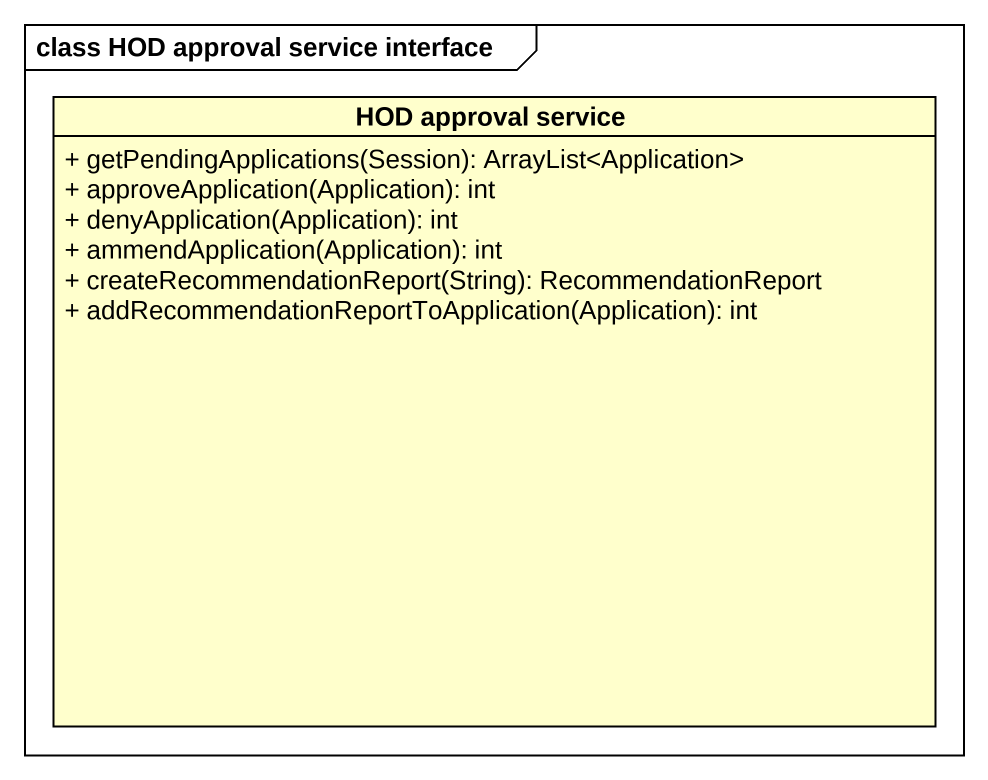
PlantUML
@startuml
mainframe class HOD approval service interface
hide circle
hide empty members
skinparam classAttributeIconSize 0
class "HOD approval service" as HOD_approval_service {
  + getPendingApplications(Session): ArrayList<Application>
  + approveApplication(Application): int
  + denyApplication(Application): int
  + ammendApplication(Application): int
  + createRecommendationReport(String): RecommendationReport
  + addRecommendationReportToApplication(Application): int
}
@enduml
